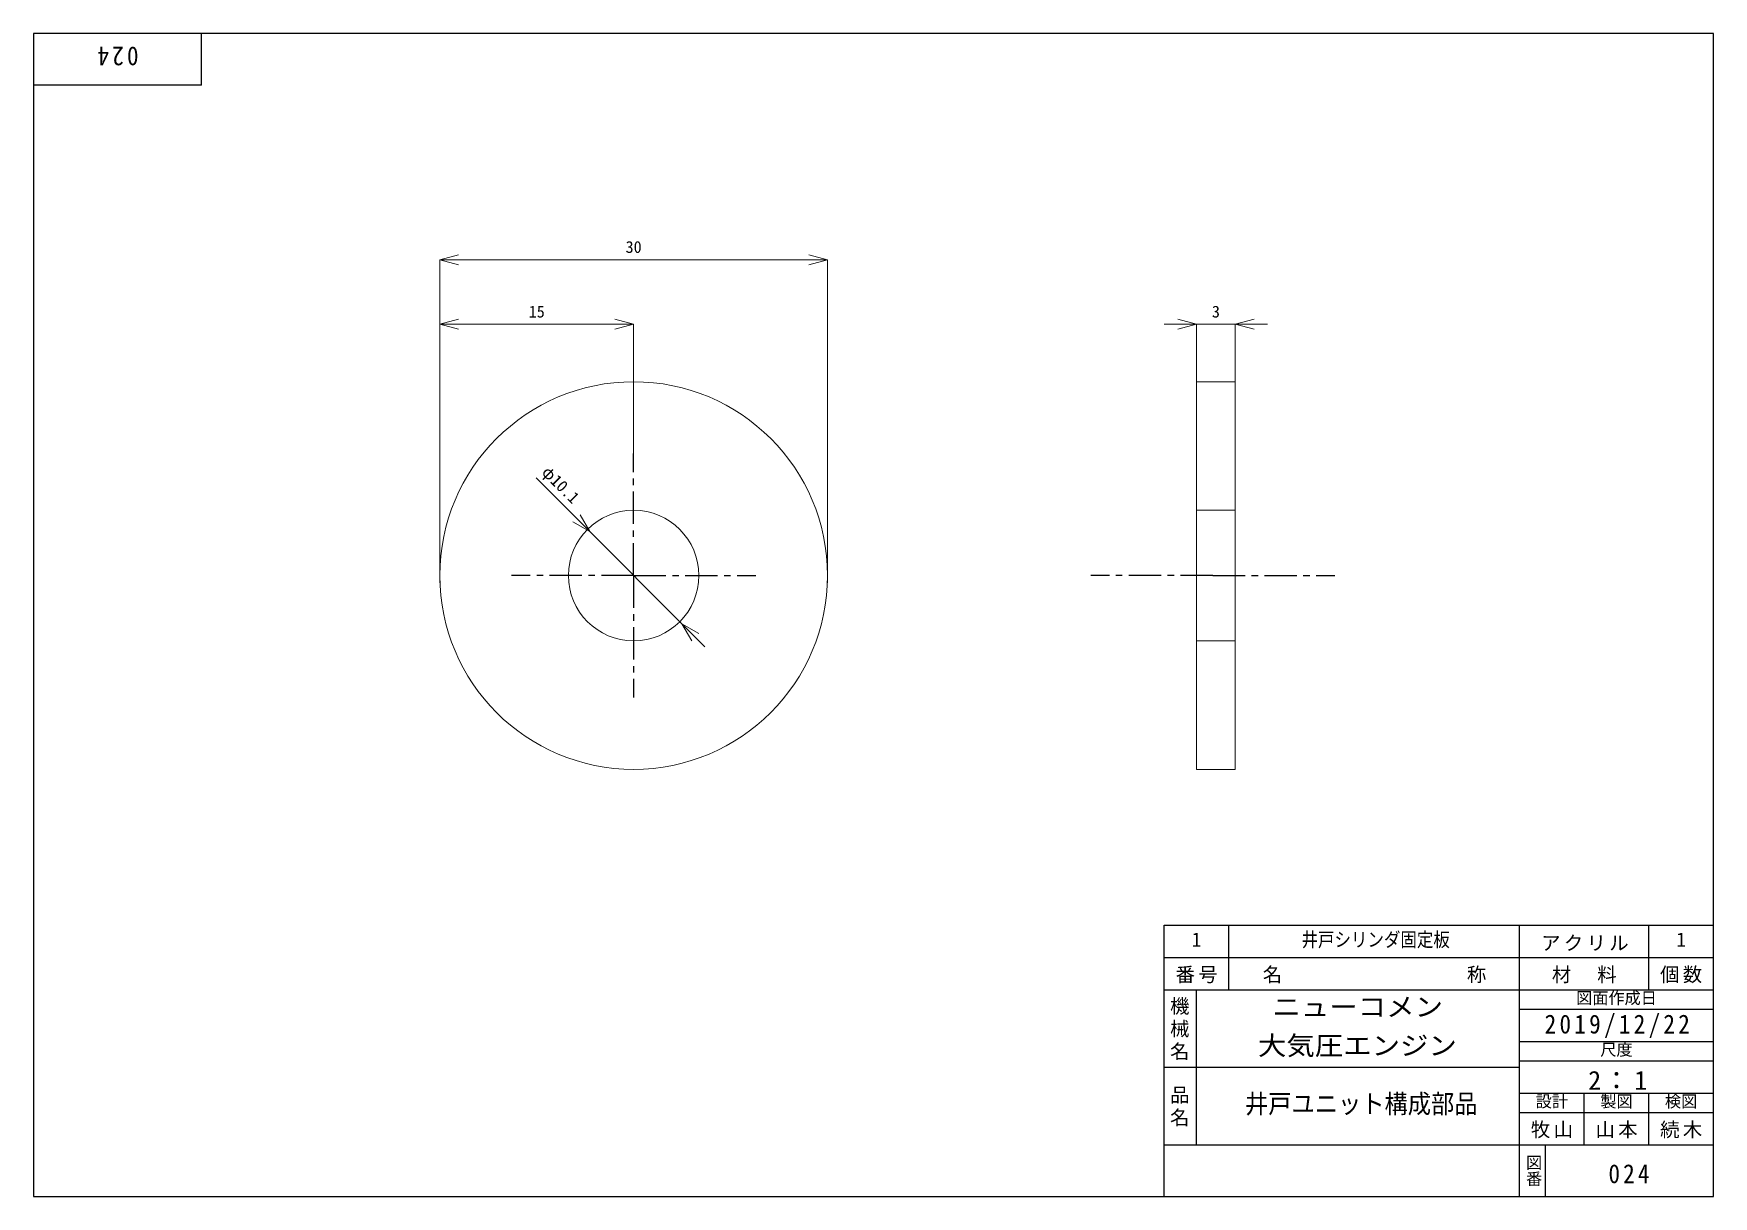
# Model space of a CAD drawing. Units: millimetres at full size, sheet at 2:1. Extents: x -65 to 65, y -47 to 43.
import ezdxf
from ezdxf.enums import TextEntityAlignment as Align

# ---------------------------------------------------------------- set-up
doc = ezdxf.new("R2010")
doc.units = ezdxf.units.MM
doc.header["$LTSCALE"] = 0.5
doc.linetypes.add('CHAIN1', pattern=[8, 5, -1, 1, -1])
doc.linetypes.add('DASHED1', pattern=[1.8, 1.2, -0.6])
doc.layers.add('0-7_表題欄内文字', color=7, linetype='Continuous')
for name, color, linetype, lineweight in [('0-F_輪郭線・表題欄', 7, 'Continuous', 25), ('1-1_実線', 7, 'Continuous', 18), ('1-2_中央線', 7, 'CHAIN1', 25), ('1-3_隠れ線', 4, 'DASHED1', 9), ('1-9_寸法線', 4, 'Continuous', 9)]:
    doc.layers.add(name, color=color, linetype=linetype, lineweight=lineweight)
doc.styles.add('@ＭＳ ゴシック', font='')
doc.styles.add('ＭＳ ゴシック', font='')
doc.styles.get('@ＭＳ ゴシック').set_extended_font_data('@MS Gothic')
doc.styles.get('ＭＳ ゴシック').set_extended_font_data('MS Gothic')

msp = doc.modelspace()

# ---------------------------------------------------------------- linework, layer by layer
at = {"layer": '0-F_輪郭線・表題欄'}
for p, q in [((-65, 43.25), (-65, -46.75)), ((65, 43.25), (-65, 43.25)), ((-52, 39.25), (-52, 43.25)), ((65, -46.75), (65, 43.25)), ((-52, 39.25), (-65, 39.25)), ((22.5, -25.75), (65, -25.75)), ((22.5, -46.75), (22.5, -25.75)), ((27.5, -30.75), (27.5, -25.75)), ((50, -46.75), (50, -25.75)), ((60, -30.75), (60, -25.75)), ((22.5, -28.25), (65, -28.25)), ((22.5, -30.75), (65, -30.75)), ((25, -42.75), (25, -30.75)), ((50, -32.25), (65, -32.25)), ((50, -34.75), (65, -34.75)), ((50, -36.25), (65, -36.25)), ((22.5, -36.75), (50, -36.75)), ((50, -38.75), (65, -38.75)), ((55, -42.75), (55, -38.75)), ((60, -42.75), (60, -38.75)), ((50, -40.25), (65, -40.25)), ((22.5, -42.75), (65, -42.75)), ((52, -46.75), (52, -42.75)), ((-65, -46.75), (65, -46.75))]:
    msp.add_line(p, q, dxfattribs=at)
at = {"layer": '1-1_実線'}
for p, q in [((25, -13.6974), (25, 16.3026)), ((28, 16.3026), (25, 16.3026)), ((28, -13.6974), (28, 16.3026)), ((28, 6.3526), (25, 6.3526)), ((28, -3.7474), (25, -3.7474)), ((28, -13.6974), (25, -13.6974))]:
    msp.add_line(p, q, dxfattribs=at)
for radius in [15, 5.05]:
    msp.add_circle((-18.5625, 1.3026), radius, dxfattribs=at)
at = {"layer": '1-2_中央線'}
for p, q in [((-18.5625, 1.3026), (-18.5625, 10.75)), ((-18.5625, 1.3026), (-28.0099, 1.3026)), ((-18.5625, 1.3026), (-18.5625, -8.1447)), ((-18.5625, 1.3026), (-9.1151, 1.3026)), ((26.2569, 1.3026), (16.8095, 1.3026)), ((26.2569, 1.3026), (35.7043, 1.3026))]:
    msp.add_line(p, q, dxfattribs=at)
at = {"layer": '1-3_隠れ線'}
for p, q in [((25, 6.3526), (28, 6.3526)), ((25, -3.7474), (28, -3.7474))]:
    msp.add_line(p, q, dxfattribs=at)
at = {"layer": '1-9_寸法線'}
for p, q in [((-33.5625, 25.75), (-32.1136, 26.1382)), ((-3.5625, 25.75), (-5.0114, 26.1382)), ((-33.5625, 25.75), (-32.1136, 25.3618)), ((-33.5625, 25.75), (-3.5625, 25.75)), ((-33.5625, 25.75), (-33.5625, 20.75)), ((-3.5625, 25.75), (-5.0114, 25.3618)), ((-3.5625, 25.75), (-3.5625, 0.75)), ((-33.5625, 20.75), (-32.1136, 21.1382)), ((-18.5625, 20.75), (-20.0114, 21.1382)), ((25, 20.75), (23.5511, 21.1382)), ((28, 20.75), (29.4489, 21.1382)), ((-33.5625, 20.75), (-32.1136, 20.3618)), ((-33.5625, 20.75), (-18.5625, 20.75)), ((-33.5625, 20.75), (-33.5625, 0.75)), ((-18.5625, 20.75), (-20.0114, 20.3618)), ((-18.5625, 20.75), (-18.5625, 10.75)), ((25, 20.75), (22.5, 20.75)), ((25, 20.75), (23.5511, 20.3618)), ((25, 20.75), (28, 20.75)), ((25, 20.75), (25, 16.3026)), ((28, 20.75), (30.5, 20.75)), ((28, 20.75), (29.4489, 20.3618)), ((28, 20.75), (28, 16.3026)), ((-21.9629, 4.7031), (-26.1172, 8.8573)), ((-21.9629, 4.7031), (-23.262, 5.4531)), ((-21.9629, 4.7031), (-22.7129, 6.0021)), ((-14.8211, -2.4387), (-21.9629, 4.7031)), ((-14.8211, -2.4387), (-14.0711, -3.7378))]:
    msp.add_line(p, q, dxfattribs=at)
msp.add_lwpolyline([(-13.0534, -4.2065), (-14.8211, -2.4387), (-13.5221, -3.1887)], dxfattribs=at)

# ---------------------------------------------------------------- texts
at = {"layer": '0-7_表題欄内文字', "style": 'ＭＳ ゴシック'}
for p in [(24.625, -27.75), (62.125, -27.75)]:
    msp.add_text('1', height=1.1, dxfattribs=at).set_placement(p, align=Align.BOTTOM_LEFT)
for s, height, width, p in [('井戸シリンダ固定板', 1.1, 0.85, (33.125, -27.75)), ('ニューコメン', 1.466, 1.1, (30.875, -33.25)), ('大気圧エンジン', 1.466, 1.1, (29.75, -36.25)), ('井戸ユニット構成部品', 1.466, 0.9, (28.75, -40.75))]:
    msp.add_text(s, height=height, dxfattribs=dict(at, width=width)).set_placement(p, align=Align.BOTTOM_LEFT)
at = {"layer": '0-7_表題欄内文字', "color": 4, "style": 'ＭＳ ゴシック'}
for s, p in [('図面作成日', (54.375, -32.125)), ('尺度', (56.25, -36.125)), ('設計', (51.25, -40.125)), ('製図', (56.25, -40.125)), ('検図', (61.25, -40.125))]:
    msp.add_text(s, height=0.9164, dxfattribs=at).set_placement(p, align=Align.BOTTOM_LEFT)
at = {"layer": '0-7_表題欄内文字', "color": 4, "style": '@ＭＳ ゴシック'}
msp.add_text('図番', height=0.9164, rotation=270, dxfattribs=at).set_placement((50.375, -43.5), align=Align.BOTTOM_LEFT)
at = {"layer": '0-7_表題欄内文字', "attachment_point": 7}
for s, insert, char_height, rotation, style in [('\\T1.27;\\W0.9;024', (-56.875, 42.25), 1.466, 180, 'ＭＳ ゴシック'), ('\\T1.17;機械名', (23, -31.25), 1.1, 270, '@ＭＳ ゴシック'), ('\\T1.17;品名', (23, -38.125), 1.1, 270, '@ＭＳ ゴシック')]:
    msp.add_mtext(s, dxfattribs=dict(at, insert=insert, char_height=char_height, rotation=rotation, style=style))
at = {"layer": '0-7_表題欄内文字', "attachment_point": 7, "style": 'ＭＳ ゴシック'}
for s, insert, char_height in [('\\T1.17;アクリル', (51.6703, -27.75), 1.1), ('\\T1.17;番号', (23.375, -30.25), 1.1), ('\\T1.17;名\u3000\u3000\u3000\u3000\u3000\u3000\u3000\u3000称', (30.125, -30.25), 1.1), ('\\T1.17;材\u3000料', (52.5, -30.25), 1.1), ('\\T1.17;個数', (60.875, -30.25), 1.1), ('\\T1.28;\\W0.9;2019/12/22', (51.9375, -34.5), 1.466), ('\\T1.19;2：1', (55.3125, -38.5), 1.466), ('\\T1.17;牧山', (50.875, -42.25), 1.1), ('\\T1.17;山本', (55.875, -42.25), 1.1), ('\\T1.17;続木', (60.875, -42.25), 1.1), ('\\T1.27;\\W0.9;024', (56.875, -45.75), 1.466)]:
    msp.add_mtext(s, dxfattribs=dict(at, insert=insert, char_height=char_height))
at = {"layer": '1-9_寸法線', "style": 'ＭＳ ゴシック'}
for s, p in [('30', (-19.1875, 26)), ('15', (-26.6875, 21)), ('3', (26.1875, 21))]:
    msp.add_text(s, height=0.9164, dxfattribs=at).set_placement(p, align=Align.BOTTOM_LEFT)
msp.add_text('φ10.1', height=0.9164, rotation=315, dxfattribs=at).set_placement((-25.9404, 9.0341), align=Align.BOTTOM_LEFT)

doc.saveas('drawing.dxf')
